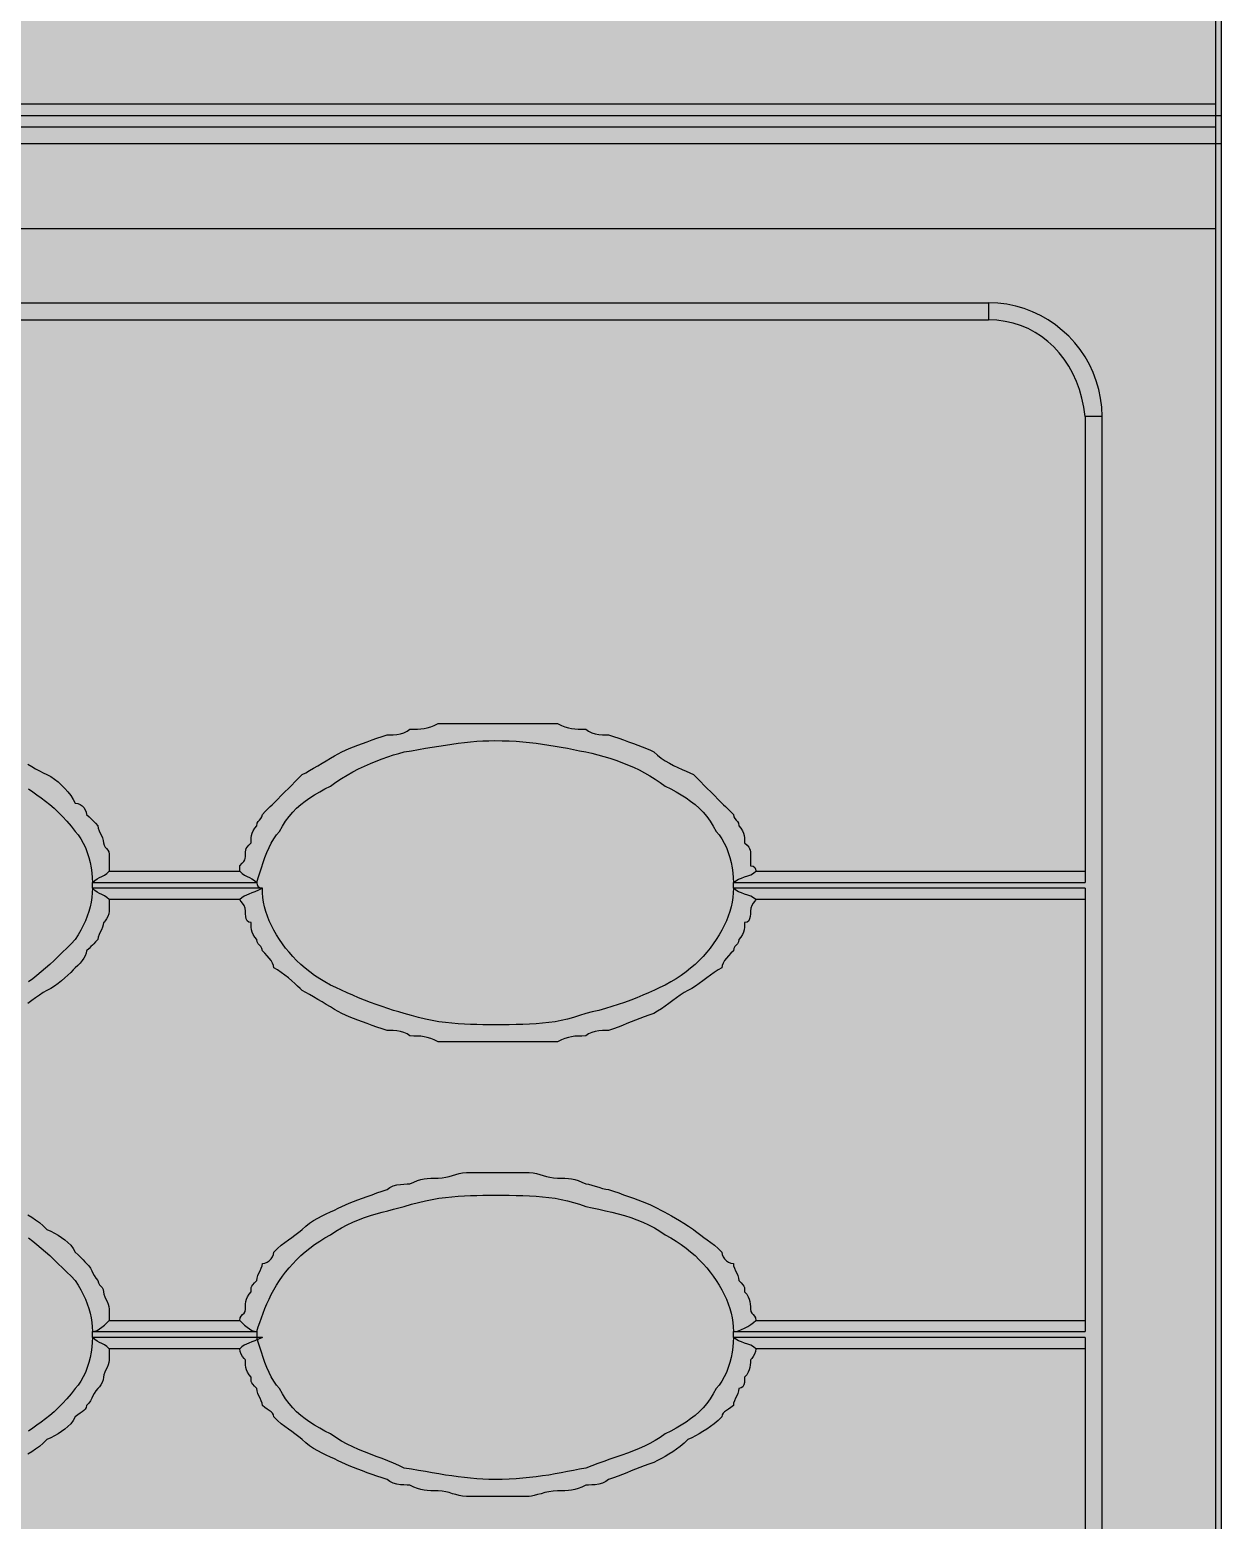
# Model space of a CAD drawing. Header units: millimetres. Extents: x 0 to 966, y -664 to 90.
# Drawn here: x 947.56 to 966, y -214.18 to -191.11 of the extents above; entities that cross this region are included whole.
import ezdxf

# ---------------------------------------------------------------- set-up
doc = ezdxf.new("R2010")
doc.units = ezdxf.units.MM
for name, color, linetype in [('HDL_BODY', 7, 'Continuous'), ('HDL_COLOUR', 7, 'Continuous'), ('HDL_DETAIL', 7, 'Continuous'), ('HDL_PRINT', 7, 'Continuous')]:
    doc.layers.add(name, color=color, linetype=linetype)

# ---------------------------------------------------------------- blocks, each defined once
blk = doc.blocks.new('M_R16.10.1_FRONT')
at = {"layer": 'HDL_BODY', "true_color": 0x202126}
blk.add_hatch(color=250, dxfattribs=at).paths.add_polyline_path([(0, 0), (216, 0), (216, 90), (0, 90)])
at = {"layer": 'HDL_BODY', "true_color": 0x2a2a30}
blk.add_hatch(color=250, dxfattribs=at).paths.add_polyline_path([(0.4, 20.52), (215.6, 20.52), (215.6, 68.31), (0.4, 68.31)])
at = {"layer": 'HDL_COLOUR', "true_color": 0x97a4b5}
for points in [[(198.765, 55.67), (198.731, 55.957), (198.631, 56.239), (198.466, 56.512), (198.239, 56.77), (197.954, 57.009), (197.615, 57.226), (197.229, 57.415), (196.803, 57.575), (196.342, 57.703), (195.856, 57.795), (195.352, 57.851), (194.84, 57.87), (194.328, 57.851), (193.824, 57.795), (193.338, 57.703), (192.877, 57.575), (192.451, 57.415), (192.065, 57.226), (191.726, 57.009), (191.441, 56.77), (191.214, 56.512), (191.049, 56.239), (190.949, 55.957), (190.915, 55.67), (190.949, 55.383), (191.049, 55.101), (191.214, 54.828), (191.441, 54.57), (191.726, 54.331), (192.065, 54.114), (192.451, 53.925), (192.877, 53.765), (193.338, 53.637), (193.824, 53.545), (194.328, 53.489), (194.84, 53.47), (195.352, 53.489), (195.856, 53.545), (196.342, 53.637), (196.803, 53.765), (197.229, 53.925), (197.615, 54.114), (197.954, 54.331), (198.239, 54.57), (198.466, 54.828), (198.631, 55.101), (198.731, 55.383)], [(208.725, 55.67), (208.691, 55.957), (208.591, 56.239), (208.426, 56.512), (208.199, 56.77), (207.914, 57.009), (207.575, 57.226), (207.189, 57.415), (206.762, 57.575), (206.302, 57.703), (205.816, 57.795), (205.312, 57.851), (204.8, 57.87), (204.288, 57.851), (203.784, 57.795), (203.298, 57.703), (202.838, 57.575), (202.411, 57.415), (202.025, 57.226), (201.686, 57.009), (201.401, 56.77), (201.174, 56.512), (201.009, 56.239), (200.909, 55.957), (200.875, 55.67), (200.909, 55.383), (201.009, 55.101), (201.174, 54.828), (201.401, 54.57), (201.686, 54.331), (202.025, 54.114), (202.411, 53.925), (202.838, 53.765), (203.298, 53.637), (203.784, 53.545), (204.288, 53.489), (204.8, 53.47), (205.312, 53.489), (205.816, 53.545), (206.302, 53.637), (206.762, 53.765), (207.189, 53.925), (207.575, 54.114), (207.914, 54.331), (208.199, 54.57), (208.426, 54.828), (208.591, 55.101), (208.691, 55.383)], [(198.765, 48.7), (198.731, 48.987), (198.631, 49.269), (198.466, 49.542), (198.239, 49.8), (197.954, 50.039), (197.615, 50.256), (197.229, 50.445), (196.803, 50.605), (196.342, 50.733), (195.856, 50.825), (195.352, 50.881), (194.84, 50.9), (194.328, 50.881), (193.824, 50.825), (193.338, 50.733), (192.877, 50.605), (192.451, 50.445), (192.065, 50.256), (191.726, 50.039), (191.441, 49.8), (191.214, 49.542), (191.049, 49.269), (190.949, 48.987), (190.915, 48.7), (190.949, 48.413), (191.049, 48.131), (191.214, 47.858), (191.441, 47.6), (191.726, 47.361), (192.065, 47.144), (192.451, 46.955), (192.877, 46.795), (193.338, 46.667), (193.824, 46.575), (194.328, 46.519), (194.84, 46.5), (195.352, 46.519), (195.856, 46.575), (196.342, 46.667), (196.803, 46.795), (197.229, 46.955), (197.615, 47.144), (197.954, 47.361), (198.239, 47.6), (198.466, 47.858), (198.631, 48.131), (198.731, 48.413)], [(208.725, 48.7), (208.691, 48.987), (208.591, 49.269), (208.426, 49.542), (208.199, 49.8), (207.914, 50.039), (207.575, 50.256), (207.189, 50.445), (206.762, 50.605), (206.302, 50.733), (205.816, 50.825), (205.312, 50.881), (204.8, 50.9), (204.288, 50.881), (203.784, 50.825), (203.298, 50.733), (202.838, 50.605), (202.411, 50.445), (202.025, 50.256), (201.686, 50.039), (201.401, 49.8), (201.174, 49.542), (201.009, 49.269), (200.909, 48.987), (200.875, 48.7), (200.909, 48.413), (201.009, 48.131), (201.174, 47.858), (201.401, 47.6), (201.686, 47.361), (202.025, 47.144), (202.411, 46.955), (202.838, 46.795), (203.298, 46.667), (203.784, 46.575), (204.288, 46.519), (204.8, 46.5), (205.312, 46.519), (205.816, 46.575), (206.302, 46.667), (206.762, 46.795), (207.189, 46.955), (207.575, 47.144), (207.914, 47.361), (208.199, 47.6), (208.426, 47.858), (208.591, 48.131), (208.691, 48.413)]]:
    blk.add_hatch(color=253, dxfattribs=at).paths.add_polyline_path(points)
at = {"layer": 'HDL_PRINT', "true_color": 0xdee1e9}
for points in [[(199.843, 61.144), (199.781, 61.141), (199.715, 61.133), (199.645, 61.121), (199.573, 61.107), (199.5, 61.092), (199.427, 61.078), (199.357, 61.066), (199.291, 61.058), (199.229, 61.055), (199.291, 61.055), (199.347, 61.055), (199.399, 61.055), (199.449, 61.055), (199.498, 61.055), (199.55, 61.055), (199.606, 61.055), (199.668, 61.055), (199.817, 61.049), (199.963, 61.032), (200.106, 61.003), (200.245, 60.964), (200.381, 60.915), (200.511, 60.856), (200.636, 60.788), (200.756, 60.711), (200.87, 60.626), (200.977, 60.533), (201.078, 60.432), (201.171, 60.325), (201.256, 60.211), (201.333, 60.091), (201.401, 59.965), (201.46, 59.834), (201.509, 59.699), (201.548, 59.559), (201.577, 59.416), (201.594, 59.269), (201.6, 59.119), (201.594, 58.97), (201.577, 58.823), (201.548, 58.68), (201.509, 58.541), (201.46, 58.405), (201.401, 58.274), (201.333, 58.149), (201.256, 58.029), (201.171, 57.915), (201.078, 57.807), (200.977, 57.707), (200.87, 57.613), (200.756, 57.528), (200.636, 57.451), (200.511, 57.383), (200.381, 57.324), (200.245, 57.274), (200.106, 57.235), (199.963, 57.207), (199.817, 57.189), (199.668, 57.183), (199.537, 57.188), (199.408, 57.202), (199.281, 57.226), (199.157, 57.258), (199.037, 57.298), (198.919, 57.346), (198.806, 57.402), (198.696, 57.466), (198.591, 57.536), (198.492, 57.612), (198.397, 57.695), (198.308, 57.783), (198.224, 57.877), (198.148, 57.976), (198.077, 58.08), (198.014, 58.188), (197.959, 58.3), (197.911, 58.416), (197.957, 58.28), (198.011, 58.15), (198.073, 58.026), (198.143, 57.909), (198.22, 57.798), (198.304, 57.693), (198.395, 57.596), (198.491, 57.505), (198.594, 57.421), (198.701, 57.345), (198.813, 57.276), (198.93, 57.215), (199.051, 57.161), (199.176, 57.115), (199.304, 57.077), (199.435, 57.047), (199.569, 57.026), (199.705, 57.013), (199.843, 57.008), (199.997, 57.014), (200.149, 57.03), (200.298, 57.056), (200.443, 57.092), (200.584, 57.137), (200.721, 57.192), (200.853, 57.255), (200.98, 57.327), (201.101, 57.408), (201.216, 57.496), (201.324, 57.591), (201.425, 57.693), (201.519, 57.803), (201.605, 57.918), (201.682, 58.04), (201.75, 58.167), (201.809, 58.3), (201.859, 58.438), (201.898, 58.581), (201.926, 58.728), (201.944, 58.879), (201.95, 59.033), (201.944, 59.188), (201.926, 59.34), (201.898, 59.489), (201.859, 59.635), (201.809, 59.776), (201.75, 59.913), (201.682, 60.046), (201.605, 60.173), (201.519, 60.294), (201.425, 60.409), (201.324, 60.517), (201.216, 60.619), (201.101, 60.713), (200.98, 60.798), (200.853, 60.876), (200.721, 60.944), (200.584, 61.004), (200.443, 61.053), (200.298, 61.092), (200.149, 61.121), (199.997, 61.138), (199.843, 61.144)], [(199.843, 54.104), (199.781, 54.104), (199.715, 54.103), (199.645, 54.101), (199.573, 54.097), (199.5, 54.09), (199.427, 54.079), (199.357, 54.064), (199.291, 54.044), (199.229, 54.018), (199.291, 54.047), (199.347, 54.068), (199.399, 54.083), (199.449, 54.094), (199.498, 54.1), (199.55, 54.103), (199.606, 54.104), (199.668, 54.104), (199.817, 54.098), (199.963, 54.081), (200.106, 54.053), (200.245, 54.013), (200.381, 53.964), (200.511, 53.905), (200.636, 53.837), (200.756, 53.76), (200.87, 53.675), (200.977, 53.582), (201.078, 53.482), (201.171, 53.374), (201.256, 53.26), (201.333, 53.14), (201.401, 53.014), (201.46, 52.884), (201.509, 52.748), (201.548, 52.608), (201.577, 52.465), (201.594, 52.318), (201.6, 52.168), (201.594, 52.019), (201.577, 51.873), (201.548, 51.729), (201.509, 51.59), (201.46, 51.455), (201.401, 51.324), (201.333, 51.199), (201.256, 51.079), (201.171, 50.965), (201.078, 50.858), (200.977, 50.757), (200.87, 50.664), (200.756, 50.579), (200.636, 50.502), (200.511, 50.434), (200.381, 50.375), (200.245, 50.326), (200.106, 50.287), (199.963, 50.259), (199.817, 50.241), (199.668, 50.235), (199.537, 50.24), (199.408, 50.252), (199.281, 50.271), (199.157, 50.299), (199.037, 50.333), (198.919, 50.375), (198.806, 50.425), (198.696, 50.48), (198.591, 50.543), (198.492, 50.612), (198.397, 50.688), (198.308, 50.769), (198.224, 50.857), (198.148, 50.951), (198.077, 51.05), (198.014, 51.154), (197.959, 51.264), (197.911, 51.379), (197.957, 51.255), (198.011, 51.135), (198.073, 51.018), (198.143, 50.906), (198.22, 50.798), (198.304, 50.695), (198.395, 50.597), (198.491, 50.504), (198.594, 50.418), (198.701, 50.339), (198.813, 50.265), (198.93, 50.2), (199.051, 50.141), (199.176, 50.091), (199.304, 50.049), (199.435, 50.015), (199.569, 49.991), (199.705, 49.976), (199.843, 49.971), (199.997, 49.977), (200.149, 49.995), (200.298, 50.023), (200.443, 50.062), (200.584, 50.112), (200.721, 50.171), (200.853, 50.24), (200.98, 50.317), (201.101, 50.403), (201.216, 50.497), (201.324, 50.598), (201.425, 50.707), (201.519, 50.822), (201.605, 50.943), (201.682, 51.07), (201.75, 51.202), (201.809, 51.339), (201.859, 51.481), (201.898, 51.626), (201.926, 51.775), (201.944, 51.928), (201.95, 52.082), (201.944, 52.236), (201.926, 52.387), (201.898, 52.534), (201.859, 52.676), (201.809, 52.814), (201.75, 52.946), (201.682, 53.073), (201.605, 53.195), (201.519, 53.31), (201.425, 53.42), (201.324, 53.522), (201.216, 53.617), (201.101, 53.705), (200.98, 53.785), (200.853, 53.857), (200.721, 53.921), (200.584, 53.975), (200.443, 54.021), (200.298, 54.057), (200.149, 54.083), (199.997, 54.099), (199.843, 54.104)], [(198.966, 50.939), (198.966, 53.315), (199.229, 53.315), (199.229, 52.347), (200.456, 52.347), (200.456, 53.315), (200.809, 53.315), (200.809, 50.939), (200.456, 50.939), (200.456, 52.082), (199.229, 52.082), (199.229, 50.939), (198.966, 50.939)], [(199.843, 47.156), (199.781, 47.153), (199.715, 47.145), (199.645, 47.133), (199.573, 47.119), (199.5, 47.104), (199.427, 47.09), (199.357, 47.079), (199.291, 47.07), (199.229, 47.067), (199.291, 47.067), (199.347, 47.067), (199.399, 47.067), (199.449, 47.067), (199.498, 47.067), (199.55, 47.067), (199.606, 47.067), (199.668, 47.067), (199.817, 47.062), (199.963, 47.046), (200.106, 47.02), (200.245, 46.984), (200.381, 46.938), (200.511, 46.883), (200.636, 46.819), (200.756, 46.747), (200.87, 46.665), (200.977, 46.576), (201.078, 46.478), (201.171, 46.373), (201.256, 46.261), (201.333, 46.141), (201.401, 46.015), (201.46, 45.882), (201.509, 45.743), (201.548, 45.599), (201.577, 45.448), (201.594, 45.292), (201.6, 45.131), (201.594, 44.982), (201.577, 44.835), (201.548, 44.691), (201.509, 44.552), (201.46, 44.416), (201.401, 44.285), (201.333, 44.16), (201.256, 44.04), (201.171, 43.926), (201.078, 43.818), (200.977, 43.718), (200.87, 43.625), (200.756, 43.539), (200.636, 43.463), (200.511, 43.394), (200.381, 43.336), (200.245, 43.286), (200.106, 43.247), (199.963, 43.219), (199.817, 43.201), (199.668, 43.195), (199.537, 43.2), (199.408, 43.215), (199.281, 43.238), (199.157, 43.27), (199.037, 43.31), (198.919, 43.359), (198.806, 43.415), (198.696, 43.478), (198.591, 43.548), (198.492, 43.624), (198.397, 43.707), (198.308, 43.795), (198.224, 43.889), (198.148, 43.988), (198.077, 44.092), (198.014, 44.2), (197.959, 44.312), (197.911, 44.428), (197.957, 44.292), (198.011, 44.162), (198.073, 44.038), (198.143, 43.921), (198.22, 43.81), (198.304, 43.706), (198.395, 43.608), (198.491, 43.517), (198.594, 43.434), (198.701, 43.357), (198.813, 43.288), (198.93, 43.227), (199.051, 43.173), (199.176, 43.127), (199.304, 43.089), (199.435, 43.059), (199.569, 43.038), (199.705, 43.025), (199.843, 43.02), (199.997, 43.026), (200.149, 43.042), (200.298, 43.068), (200.443, 43.104), (200.584, 43.149), (200.721, 43.204), (200.853, 43.267), (200.98, 43.339), (201.101, 43.419), (201.216, 43.507), (201.324, 43.603), (201.425, 43.705), (201.519, 43.814), (201.605, 43.93), (201.682, 44.051), (201.75, 44.178), (201.809, 44.311), (201.859, 44.449), (201.898, 44.591), (201.926, 44.738), (201.944, 44.888), (201.95, 45.042), (201.944, 45.197), (201.926, 45.35), (201.898, 45.499), (201.859, 45.645), (201.809, 45.787), (201.75, 45.924), (201.682, 46.057), (201.605, 46.184), (201.519, 46.305), (201.425, 46.421), (201.324, 46.529), (201.216, 46.631), (201.101, 46.724), (200.98, 46.81), (200.853, 46.888), (200.721, 46.956), (200.584, 47.016), (200.443, 47.065), (200.298, 47.104), (200.149, 47.133), (199.997, 47.15), (199.843, 47.156)], [(199.404, 43.988), (199.404, 46.364), (199.668, 46.364), (199.668, 44.253), (200.898, 44.253), (200.898, 43.988), (199.404, 43.988)]]:
    blk.add_hatch(color=254, dxfattribs=at).paths.add_polyline_path(points)
h = blk.add_hatch(color=254, dxfattribs=at)
h.paths.add_polyline_path([(199.052, 57.976), (199.052, 60.352), (199.843, 60.352), (199.913, 60.347), (199.974, 60.334), (200.027, 60.316), (200.074, 60.297), (200.117, 60.28), (200.157, 60.267), (200.195, 60.262), (200.257, 60.259), (200.311, 60.248), (200.359, 60.23), (200.403, 60.208), (200.442, 60.182), (200.478, 60.152), (200.512, 60.12), (200.545, 60.087), (200.6, 60.058), (200.65, 60.027), (200.694, 59.996), (200.735, 59.962), (200.772, 59.926), (200.806, 59.886), (200.838, 59.841), (200.868, 59.792), (200.898, 59.737), (200.901, 59.677), (200.909, 59.618), (200.92, 59.556), (200.934, 59.493), (200.948, 59.427), (200.961, 59.357), (200.973, 59.283), (200.981, 59.204), (200.984, 59.119), (200.98, 59.057), (200.97, 59.001), (200.957, 58.949), (200.941, 58.9), (200.925, 58.85), (200.911, 58.798), (200.901, 58.742), (200.898, 58.68), (200.868, 58.618), (200.845, 58.563), (200.826, 58.515), (200.809, 58.471), (200.792, 58.431), (200.773, 58.395), (200.749, 58.36), (200.72, 58.327), (200.688, 58.29), (200.663, 58.254), (200.643, 58.221), (200.624, 58.193), (200.604, 58.171), (200.578, 58.156), (200.545, 58.151), (200.512, 58.123), (200.478, 58.1), (200.442, 58.081), (200.403, 58.065), (200.359, 58.048), (200.311, 58.029), (200.257, 58.006), (200.195, 57.976), (200.157, 57.976), (200.117, 57.976), (200.074, 57.976), (200.027, 57.976), (199.974, 57.976), (199.913, 57.976), (199.843, 57.976), (199.052, 57.976)])
h.paths.add_polyline_path([(199.315, 58.24), (199.843, 58.24), (199.913, 58.241), (199.974, 58.242), (200.027, 58.247), (200.074, 58.256), (200.117, 58.272), (200.157, 58.295), (200.195, 58.327), (200.238, 58.327), (200.279, 58.33), (200.315, 58.338), (200.344, 58.353), (200.363, 58.378), (200.37, 58.416), (200.407, 58.454), (200.443, 58.491), (200.475, 58.529), (200.503, 58.566), (200.525, 58.604), (200.54, 58.642), (200.545, 58.68), (200.574, 58.742), (200.597, 58.798), (200.612, 58.85), (200.623, 58.9), (200.629, 58.949), (200.633, 59.001), (200.634, 59.057), (200.634, 59.119), (200.631, 59.204), (200.623, 59.283), (200.611, 59.357), (200.597, 59.427), (200.582, 59.493), (200.568, 59.556), (200.556, 59.618), (200.548, 59.677), (200.545, 59.737), (200.512, 59.769), (200.478, 59.802), (200.442, 59.835), (200.403, 59.867), (200.359, 59.9), (200.311, 59.933), (200.257, 59.966), (200.195, 59.998), (200.157, 59.998), (200.117, 59.998), (200.074, 59.998), (200.027, 59.998), (199.974, 59.998), (199.913, 59.998), (199.843, 59.998), (199.315, 59.998), (199.315, 58.24)])
at = {"layer": 'HDL_DETAIL', "color": 251, "true_color": 0x52555c}
for points in [[(0.263, 90), (215.91, 90), (215.91, 0.176), (0.263, 0.176), (0.263, 90)], [(0, 89.824), (215.999, 89.824), (215.999, 0), (0, 0), (0, 89.824)], [(0.263, 67.741), (215.91, 67.741), (215.91, 22.434), (0.263, 22.434), (0.263, 67.741)], [(0, 67.565), (215.999, 67.565), (215.999, 22.258), (0, 22.258), (0, 67.565)], [(213.892, 62.902), (213.892, 62.902)], [(198.527, 55.601), (198.527, 55.601)], [(201.073, 55.69), (201.073, 55.69)], [(208.449, 55.601), (208.449, 55.601)], [(198.527, 48.65), (198.527, 48.65)], [(198.527, 48.65), (198.527, 48.65)], [(208.449, 48.65), (208.449, 48.65)], [(208.449, 48.65), (208.449, 48.65)]]:
    blk.add_lwpolyline(points, close=True, dxfattribs=at)
for points in [[(0.351, 67.388), (214.858, 67.388)], [(0.351, 67.388), (214.858, 67.388)], [(0.351, 67.388), (214.858, 67.388)], [(0.351, 67.388), (214.858, 67.388)], [(0.351, 67.388), (214.858, 67.388)], [(0.351, 67.388), (214.858, 67.388)], [(0.351, 67.388), (214.858, 67.388)], [(0.351, 67.388), (214.858, 67.388)], [(0.351, 67.388), (214.858, 67.388)], [(0.351, 67.388), (214.858, 67.388)], [(0.351, 67.388), (214.858, 67.388)], [(0.351, 67.388), (214.858, 67.388)], [(0.351, 67.388), (214.858, 67.388)], [(0.351, 67.388), (214.858, 67.388)], [(0.351, 67.388), (214.858, 67.388)], [(0.351, 67.388), (214.858, 67.388)], [(0.351, 67.388), (214.858, 67.388)], [(0.351, 67.388), (214.858, 67.388)], [(0.351, 67.388), (214.858, 67.388)], [(0.351, 67.388), (214.858, 67.388)], [(0.351, 67.388), (215.91, 67.388)], [(214.506, 67.124), (0.702, 67.124)], [(214.506, 67.124), (0.702, 67.124)], [(214.506, 67.124), (0.702, 67.124)], [(214.506, 67.124), (0.702, 67.124)], [(214.506, 67.124), (0.702, 67.124)], [(214.506, 67.124), (0.702, 67.124)], [(214.506, 67.124), (0.702, 67.124)], [(214.506, 67.124), (0.702, 67.124)], [(214.506, 67.124), (0.702, 67.124)], [(214.506, 67.124), (0.702, 67.124)], [(214.506, 67.124), (0.702, 67.124)], [(214.506, 67.124), (0.702, 67.124)], [(214.506, 67.124), (0.702, 67.124)], [(214.506, 67.124), (0.702, 67.124)], [(214.506, 67.124), (0.702, 67.124)], [(214.506, 67.124), (0.702, 67.124)], [(214.506, 67.124), (0.702, 67.124)], [(214.506, 67.124), (0.702, 67.124)], [(214.506, 67.124), (0.702, 67.124)], [(214.506, 67.124), (0.702, 67.124)], [(215.999, 67.124), (0.702, 67.124)], [(214.506, 65.806), (0.702, 65.806)], [(214.506, 65.806), (0.702, 65.806)], [(214.506, 65.806), (0.702, 65.806)], [(214.506, 65.806), (0.702, 65.806)], [(214.506, 65.806), (0.702, 65.806)], [(214.506, 65.806), (0.702, 65.806)], [(214.506, 65.806), (0.702, 65.806)], [(214.506, 65.806), (0.702, 65.806)], [(214.506, 65.806), (0.702, 65.806)], [(214.506, 65.806), (0.702, 65.806)], [(214.506, 65.806), (0.702, 65.806)], [(214.506, 65.806), (0.702, 65.806)], [(214.506, 65.806), (0.702, 65.806)], [(214.506, 65.806), (0.702, 65.806)], [(214.506, 65.806), (0.702, 65.806)], [(214.506, 65.806), (0.702, 65.806)], [(214.506, 65.806), (0.702, 65.806)], [(214.506, 65.806), (0.702, 65.806)], [(214.506, 65.806), (0.702, 65.806)], [(214.506, 65.806), (0.702, 65.806)], [(215.91, 65.806), (0.702, 65.806)], [(167.355, 64.663), (212.399, 64.663)], [(214.156, 62.902), (214.15, 63.046), (214.133, 63.187), (214.105, 63.324), (214.066, 63.457), (214.017, 63.585), (213.959, 63.709), (213.892, 63.828), (213.816, 63.94), (213.732, 64.046), (213.64, 64.145), (213.541, 64.237), (213.435, 64.322), (213.322, 64.398), (213.204, 64.465), (213.081, 64.524), (212.952, 64.573), (212.82, 64.611), (212.683, 64.64), (212.542, 64.657), (212.399, 64.663)], [(212.399, 64.663), (212.399, 64.398)], [(167.355, 64.398), (212.399, 64.398)], [(213.892, 62.902), (213.873, 63.046), (213.844, 63.186), (213.806, 63.319), (213.759, 63.447), (213.704, 63.568), (213.641, 63.682), (213.571, 63.789), (213.493, 63.889), (213.409, 63.981), (213.318, 64.065), (213.221, 64.14), (213.118, 64.206), (213.01, 64.264), (212.896, 64.311), (212.778, 64.349), (212.655, 64.376), (212.529, 64.393), (212.399, 64.398)], [(214.156, 62.902), (213.892, 62.902)], [(213.892, 62.902), (213.892, 55.69)], [(214.156, 27.448), (214.156, 62.902)], [(197.531, 57.522), (197.589, 57.485), (197.648, 57.452), (197.707, 57.42), (197.766, 57.39), (197.825, 57.361), (197.883, 57.329), (197.94, 57.29), (197.996, 57.247), (198.05, 57.199), (198.101, 57.148), (198.149, 57.093), (198.192, 57.036), (198.231, 56.978), (198.263, 56.919), (198.3, 56.914), (198.336, 56.9), (198.368, 56.878), (198.396, 56.85), (198.418, 56.818), (198.433, 56.782), (198.438, 56.744), (198.476, 56.707), (198.504, 56.68), (198.527, 56.657), (198.549, 56.635), (198.576, 56.607), (198.613, 56.569), (198.618, 56.531), (198.631, 56.493), (198.648, 56.455), (198.667, 56.418), (198.684, 56.38), (198.697, 56.342), (198.702, 56.304), (198.708, 56.267), (198.724, 56.239), (198.745, 56.216), (198.766, 56.193), (198.781, 56.166), (198.788, 56.129), (198.788, 56.085), (198.788, 56.054), (198.788, 56.027), (198.788, 55.995), (198.788, 55.951), (198.788, 55.865)], [(200.809, 55.865), (200.809, 55.951), (200.846, 55.989), (200.871, 56.017), (200.887, 56.04), (200.894, 56.063), (200.897, 56.091), (200.898, 56.129), (200.898, 56.166), (200.901, 56.193), (200.908, 56.216), (200.923, 56.239), (200.947, 56.267), (200.984, 56.304), (200.984, 56.342), (200.986, 56.38), (200.991, 56.418), (201, 56.455), (201.016, 56.493), (201.04, 56.531), (201.073, 56.569), (201.079, 56.607), (201.095, 56.635), (201.116, 56.657), (201.136, 56.68), (201.152, 56.707), (201.159, 56.744), (201.203, 56.788), (201.244, 56.829), (201.281, 56.865), (201.31, 56.893), (201.329, 56.912), (201.336, 56.919), (201.395, 56.978), (201.452, 57.036), (201.508, 57.093), (201.562, 57.148), (201.613, 57.199), (201.661, 57.247), (201.704, 57.29), (201.742, 57.329), (201.775, 57.361), (201.83, 57.39), (201.889, 57.422), (201.951, 57.458), (202.016, 57.496), (202.082, 57.536), (202.147, 57.575), (202.212, 57.613), (202.274, 57.649), (202.333, 57.683), (202.388, 57.712), (202.444, 57.739), (202.504, 57.765), (202.569, 57.791), (202.636, 57.818), (202.707, 57.844), (202.781, 57.87), (202.856, 57.897), (202.933, 57.923), (203.012, 57.949), (203.091, 57.976), (203.134, 57.976), (203.184, 57.978), (203.239, 57.983), (203.295, 57.993), (203.35, 58.009), (203.4, 58.032), (203.443, 58.065), (203.505, 58.065), (203.561, 58.066), (203.613, 58.07), (203.663, 58.076), (203.712, 58.086), (203.764, 58.101), (203.82, 58.123), (203.882, 58.151), (203.944, 58.151), (204, 58.151), (204.051, 58.151), (204.101, 58.151), (204.151, 58.151), (204.203, 58.151), (204.259, 58.151), (204.32, 58.151), (204.386, 58.151), (204.451, 58.151), (204.513, 58.151), (204.573, 58.151), (204.629, 58.151), (204.679, 58.151), (204.723, 58.151), (204.759, 58.151), (204.818, 58.151), (204.877, 58.151), (204.936, 58.151), (204.995, 58.151), (205.053, 58.151), (205.112, 58.151), (205.17, 58.151), (205.228, 58.151), (205.287, 58.151), (205.348, 58.151), (205.404, 58.151), (205.456, 58.151), (205.506, 58.151), (205.556, 58.151), (205.607, 58.151), (205.663, 58.151), (205.725, 58.151), (205.787, 58.123), (205.843, 58.101), (205.895, 58.086), (205.944, 58.076), (205.994, 58.07), (206.046, 58.066), (206.102, 58.065), (206.164, 58.065), (206.207, 58.032), (206.257, 58.009), (206.312, 57.993), (206.368, 57.983), (206.423, 57.978), (206.474, 57.976), (206.516, 57.976), (206.595, 57.949), (206.674, 57.923), (206.751, 57.897), (206.827, 57.87), (206.901, 57.844), (206.972, 57.818), (207.04, 57.791), (207.104, 57.765), (207.164, 57.739), (207.219, 57.712), (207.274, 57.662), (207.333, 57.616), (207.395, 57.575), (207.46, 57.538), (207.525, 57.503), (207.591, 57.472), (207.656, 57.442), (207.718, 57.414), (207.777, 57.387), (207.832, 57.361), (207.865, 57.329), (207.903, 57.29), (207.946, 57.247), (207.994, 57.199), (208.045, 57.148), (208.099, 57.093), (208.155, 57.036), (208.213, 56.978), (208.271, 56.919), (208.278, 56.912), (208.297, 56.893), (208.326, 56.865), (208.363, 56.829), (208.404, 56.788), (208.449, 56.744), (208.455, 56.707), (208.471, 56.68), (208.491, 56.657), (208.512, 56.635), (208.528, 56.607), (208.534, 56.569), (208.567, 56.531), (208.591, 56.493), (208.607, 56.455), (208.616, 56.418), (208.621, 56.38), (208.623, 56.342), (208.623, 56.304), (208.661, 56.267), (208.686, 56.239), (208.701, 56.216), (208.709, 56.193), (208.712, 56.166), (208.712, 56.129), (208.712, 56.085), (208.712, 56.054), (208.712, 56.027), (208.712, 55.995), (208.712, 55.951), (208.754, 55.942), (208.78, 55.921), (208.793, 55.895), (208.797, 55.874), (208.798, 55.865)], [(197.538, 57.139), (197.604, 57.095), (197.67, 57.049), (197.736, 57.002), (197.802, 56.951), (197.868, 56.898), (197.934, 56.841), (198, 56.78), (198.065, 56.714), (198.131, 56.642), (198.197, 56.564), (198.263, 56.48), (198.309, 56.428), (198.35, 56.368), (198.387, 56.302), (198.42, 56.231), (198.448, 56.156), (198.472, 56.078), (198.492, 55.998), (198.507, 55.919), (198.518, 55.84), (198.525, 55.763), (198.527, 55.69)], [(201.073, 55.69), (201.096, 55.763), (201.12, 55.84), (201.145, 55.919), (201.172, 55.998), (201.199, 56.078), (201.229, 56.156), (201.262, 56.231), (201.297, 56.302), (201.335, 56.368), (201.377, 56.428), (201.422, 56.48), (201.469, 56.564), (201.518, 56.642), (201.572, 56.714), (201.629, 56.78), (201.689, 56.841), (201.753, 56.898), (201.821, 56.951), (201.892, 57.002), (201.967, 57.049), (202.046, 57.095), (202.128, 57.139), (202.214, 57.183), (202.296, 57.243), (202.382, 57.299), (202.469, 57.352), (202.558, 57.402), (202.649, 57.449), (202.74, 57.493), (202.831, 57.533), (202.921, 57.571), (203.011, 57.605), (203.1, 57.636), (203.187, 57.665), (203.272, 57.69), (203.354, 57.712), (203.466, 57.731), (203.575, 57.75), (203.682, 57.768), (203.787, 57.786), (203.89, 57.802), (203.991, 57.818), (204.09, 57.833), (204.188, 57.846), (204.285, 57.858), (204.381, 57.868), (204.476, 57.876), (204.571, 57.882), (204.665, 57.886), (204.759, 57.887), (204.871, 57.886), (204.98, 57.882), (205.087, 57.876), (205.192, 57.868), (205.294, 57.858), (205.395, 57.846), (205.495, 57.833), (205.593, 57.818), (205.69, 57.802), (205.786, 57.786), (205.881, 57.768), (205.975, 57.75), (206.07, 57.731), (206.164, 57.712), (206.258, 57.691), (206.353, 57.668), (206.446, 57.643), (206.539, 57.614), (206.632, 57.583), (206.723, 57.55), (206.813, 57.513), (206.902, 57.474), (206.989, 57.433), (207.074, 57.388), (207.157, 57.341), (207.238, 57.291), (207.317, 57.239), (207.394, 57.183), (207.48, 57.139), (207.562, 57.095), (207.641, 57.049), (207.717, 57.002), (207.788, 56.951), (207.856, 56.898), (207.92, 56.841), (207.98, 56.78), (208.037, 56.714), (208.09, 56.642), (208.139, 56.564), (208.185, 56.48), (208.23, 56.428), (208.272, 56.368), (208.309, 56.302), (208.341, 56.231), (208.37, 56.156), (208.394, 56.078), (208.413, 55.998), (208.429, 55.919), (208.44, 55.84), (208.446, 55.763), (208.449, 55.69)], [(198.527, 55.69), (198.564, 55.722), (198.601, 55.747), (198.639, 55.767), (198.676, 55.786), (198.714, 55.806), (198.751, 55.832), (198.788, 55.865)], [(198.788, 55.865), (200.809, 55.865)], [(200.809, 55.865), (200.847, 55.832), (200.884, 55.806), (200.922, 55.786), (200.959, 55.767), (200.997, 55.747), (201.035, 55.722), (201.073, 55.69)], [(208.449, 55.69), (208.485, 55.718), (208.527, 55.741), (208.574, 55.76), (208.623, 55.776), (208.672, 55.793), (208.719, 55.812), (208.762, 55.835), (208.798, 55.865)], [(208.798, 55.865), (213.892, 55.865)], [(198.527, 55.601), (198.525, 55.529), (198.518, 55.457), (198.507, 55.385), (198.492, 55.312), (198.472, 55.24), (198.448, 55.168), (198.42, 55.096), (198.387, 55.024), (198.35, 54.952), (198.309, 54.88), (198.263, 54.808), (198.197, 54.742), (198.131, 54.676), (198.065, 54.612), (198, 54.548), (197.934, 54.485), (197.868, 54.424), (197.802, 54.364), (197.736, 54.307), (197.67, 54.252), (197.604, 54.2), (197.538, 54.151)], [(198.527, 55.601), (198.527, 55.69)], [(198.527, 55.69), (201.073, 55.69)], [(198.788, 55.426), (198.751, 55.458), (198.714, 55.482), (198.676, 55.503), (198.639, 55.522), (198.601, 55.542), (198.564, 55.568), (198.527, 55.601)], [(201.159, 55.601), (198.527, 55.601)], [(201.159, 55.601), (201.097, 55.571), (201.043, 55.548), (200.995, 55.529), (200.951, 55.512), (200.912, 55.495), (200.876, 55.477), (200.842, 55.454), (200.809, 55.426)], [(201.073, 55.69), (201.073, 55.681), (201.078, 55.659), (201.091, 55.632), (201.117, 55.61), (201.159, 55.601)], [(208.449, 55.601), (208.446, 55.529), (208.44, 55.457), (208.429, 55.385), (208.413, 55.312), (208.394, 55.24), (208.37, 55.168), (208.341, 55.096), (208.309, 55.024), (208.272, 54.952), (208.23, 54.88), (208.185, 54.808), (208.139, 54.742), (208.09, 54.676), (208.037, 54.612), (207.98, 54.548), (207.92, 54.485), (207.856, 54.424), (207.788, 54.364), (207.717, 54.307), (207.641, 54.252), (207.562, 54.2), (207.48, 54.151), (207.394, 54.104), (207.311, 54.064), (207.226, 54.024), (207.138, 53.984), (207.048, 53.945), (206.956, 53.907), (206.861, 53.87), (206.765, 53.835), (206.667, 53.801), (206.568, 53.769), (206.468, 53.739), (206.367, 53.712), (206.266, 53.687), (206.164, 53.665), (206.07, 53.63), (205.975, 53.6), (205.881, 53.575), (205.786, 53.553), (205.69, 53.536), (205.593, 53.522), (205.495, 53.512), (205.395, 53.503), (205.294, 53.498), (205.192, 53.494), (205.087, 53.491), (204.98, 53.49), (204.871, 53.49), (204.759, 53.49), (204.665, 53.49), (204.571, 53.49), (204.476, 53.491), (204.381, 53.494), (204.285, 53.498), (204.188, 53.503), (204.09, 53.512), (203.991, 53.522), (203.89, 53.536), (203.787, 53.553), (203.682, 53.575), (203.575, 53.6), (203.466, 53.63), (203.354, 53.665), (203.272, 53.687), (203.187, 53.712), (203.1, 53.739), (203.011, 53.769), (202.921, 53.801), (202.831, 53.835), (202.74, 53.87), (202.649, 53.907), (202.558, 53.945), (202.469, 53.984), (202.382, 54.024), (202.296, 54.064), (202.214, 54.104), (202.128, 54.151), (202.046, 54.2), (201.967, 54.252), (201.892, 54.307), (201.821, 54.364), (201.753, 54.424), (201.689, 54.485), (201.629, 54.548), (201.572, 54.612), (201.518, 54.676), (201.469, 54.742), (201.422, 54.808), (201.377, 54.88), (201.335, 54.952), (201.298, 55.024), (201.266, 55.096), (201.237, 55.168), (201.213, 55.24), (201.194, 55.312), (201.178, 55.385), (201.167, 55.457), (201.161, 55.529), (201.159, 55.601)], [(208.449, 55.601), (208.449, 55.69)], [(208.449, 55.69), (213.892, 55.69)], [(208.798, 55.426), (208.762, 55.454), (208.719, 55.477), (208.672, 55.495), (208.623, 55.512), (208.574, 55.529), (208.527, 55.548), (208.485, 55.571), (208.449, 55.601)], [(213.892, 55.601), (208.449, 55.601)], [(213.892, 55.601), (213.892, 48.739)], [(198.788, 55.426), (198.788, 55.416), (198.788, 55.389), (198.788, 55.349), (198.788, 55.3), (198.788, 55.247), (198.781, 55.205), (198.766, 55.164), (198.745, 55.128), (198.724, 55.099), (198.708, 55.079), (198.702, 55.072), (198.697, 55.035), (198.684, 54.998), (198.667, 54.96), (198.648, 54.922), (198.631, 54.884), (198.618, 54.846), (198.613, 54.808), (198.576, 54.771), (198.549, 54.744), (198.527, 54.721), (198.504, 54.699), (198.476, 54.671), (198.438, 54.633), (198.433, 54.595), (198.418, 54.557), (198.396, 54.519), (198.368, 54.482), (198.336, 54.444), (198.3, 54.407), (198.263, 54.369), (198.231, 54.337), (198.192, 54.3), (198.149, 54.259), (198.101, 54.215), (198.05, 54.171), (197.996, 54.128), (197.94, 54.087), (197.883, 54.05), (197.825, 54.018), (197.766, 53.986), (197.707, 53.948), (197.648, 53.907), (197.589, 53.864), (197.531, 53.82)], [(200.809, 55.426), (198.788, 55.426)], [(208.798, 55.426), (208.792, 55.419), (208.776, 55.399), (208.755, 55.37), (208.735, 55.333), (208.719, 55.292), (208.712, 55.247), (208.712, 55.205), (208.709, 55.164), (208.701, 55.128), (208.686, 55.099), (208.661, 55.079), (208.623, 55.072), (208.623, 55.035), (208.621, 54.998), (208.616, 54.96), (208.607, 54.922), (208.591, 54.884), (208.567, 54.846), (208.534, 54.808), (208.528, 54.771), (208.512, 54.744), (208.491, 54.721), (208.471, 54.699), (208.455, 54.671), (208.449, 54.633), (208.411, 54.595), (208.374, 54.557), (208.341, 54.519), (208.313, 54.482), (208.29, 54.444), (208.276, 54.407), (208.271, 54.369), (208.212, 54.337), (208.154, 54.3), (208.096, 54.259), (208.038, 54.215), (207.979, 54.171), (207.921, 54.128), (207.863, 54.087), (207.804, 54.05), (207.746, 54.018), (207.687, 53.986), (207.628, 53.948), (207.569, 53.907), (207.511, 53.864), (207.452, 53.82), (207.394, 53.776), (207.335, 53.735), (207.277, 53.697), (207.219, 53.665), (207.142, 53.638), (207.07, 53.612), (207.001, 53.585), (206.934, 53.559), (206.868, 53.533), (206.802, 53.506), (206.735, 53.48), (206.665, 53.454), (206.593, 53.427), (206.516, 53.401), (206.474, 53.4), (206.423, 53.399), (206.368, 53.394), (206.312, 53.385), (206.257, 53.369), (206.207, 53.346), (206.164, 53.315), (206.102, 53.314), (206.046, 53.313), (205.994, 53.31), (205.944, 53.303), (205.895, 53.293), (205.843, 53.277), (205.787, 53.255), (205.725, 53.225), (205.66, 53.225), (205.595, 53.225), (205.533, 53.225), (205.474, 53.225), (205.418, 53.225), (205.368, 53.225), (205.324, 53.225), (205.287, 53.225), (205.228, 53.225), (205.17, 53.225), (205.112, 53.225), (205.053, 53.225), (204.995, 53.225), (204.936, 53.225), (204.877, 53.225), (204.818, 53.225), (204.759, 53.225), (204.723, 53.225), (204.679, 53.225), (204.629, 53.225), (204.573, 53.225), (204.513, 53.225), (204.451, 53.225), (204.386, 53.225), (204.32, 53.225), (204.259, 53.225), (204.203, 53.225), (204.151, 53.225), (204.101, 53.225), (204.051, 53.225), (204, 53.225), (203.944, 53.225), (203.882, 53.225), (203.82, 53.255), (203.764, 53.277), (203.712, 53.293), (203.663, 53.303), (203.613, 53.31), (203.561, 53.313), (203.505, 53.314), (203.443, 53.315), (203.4, 53.346), (203.35, 53.369), (203.295, 53.385), (203.239, 53.394), (203.184, 53.399), (203.134, 53.4), (203.091, 53.401), (203.012, 53.427), (202.933, 53.454), (202.856, 53.48), (202.781, 53.506), (202.707, 53.533), (202.636, 53.559), (202.569, 53.585), (202.504, 53.612), (202.444, 53.638), (202.388, 53.665), (202.333, 53.694), (202.274, 53.727), (202.212, 53.764), (202.147, 53.802), (202.082, 53.842), (202.016, 53.881), (201.951, 53.919), (201.889, 53.956), (201.83, 53.989), (201.775, 54.018), (201.742, 54.05), (201.704, 54.087), (201.661, 54.128), (201.613, 54.171), (201.562, 54.215), (201.508, 54.259), (201.452, 54.3), (201.395, 54.337), (201.336, 54.369), (201.331, 54.407), (201.317, 54.444), (201.294, 54.482), (201.266, 54.519), (201.233, 54.557), (201.196, 54.595), (201.159, 54.633), (201.152, 54.671), (201.136, 54.699), (201.116, 54.721), (201.095, 54.744), (201.079, 54.771), (201.073, 54.808), (201.04, 54.846), (201.016, 54.884), (201, 54.922), (200.991, 54.96), (200.986, 54.998), (200.984, 55.035), (200.984, 55.072), (200.947, 55.079), (200.923, 55.099), (200.908, 55.128), (200.901, 55.164), (200.898, 55.205), (200.898, 55.247), (200.891, 55.292), (200.875, 55.333), (200.853, 55.37), (200.832, 55.399), (200.815, 55.419), (200.809, 55.426)], [(213.892, 55.426), (208.798, 55.426)], [(197.531, 50.549), (197.589, 50.512), (197.648, 50.471), (197.707, 50.427), (197.766, 50.377), (197.825, 50.322), (197.883, 50.293), (197.94, 50.263), (197.996, 50.231), (198.05, 50.198), (198.101, 50.161), (198.149, 50.121), (198.192, 50.076), (198.231, 50.027), (198.263, 49.971), (198.306, 49.927), (198.347, 49.885), (198.383, 49.849), (198.412, 49.819), (198.431, 49.8), (198.438, 49.793), (198.471, 49.756), (198.497, 49.719), (198.517, 49.681), (198.536, 49.644), (198.556, 49.606), (198.581, 49.569), (198.613, 49.532), (198.62, 49.494), (198.636, 49.466), (198.657, 49.443), (198.679, 49.42), (198.695, 49.392), (198.702, 49.354), (198.707, 49.317), (198.719, 49.279), (198.736, 49.242), (198.754, 49.204), (198.771, 49.166), (198.783, 49.127), (198.788, 49.089), (198.788, 49.047), (198.788, 49.016), (198.788, 48.99), (198.788, 48.958), (198.788, 48.914)], [(200.809, 48.914), (200.815, 48.952), (200.832, 48.98), (200.853, 49.003), (200.875, 49.025), (200.891, 49.053), (200.898, 49.089), (200.898, 49.127), (200.9, 49.166), (200.905, 49.204), (200.914, 49.242), (200.929, 49.279), (200.952, 49.317), (200.984, 49.354), (200.984, 49.392), (200.987, 49.42), (200.995, 49.443), (201.01, 49.466), (201.035, 49.494), (201.073, 49.532), (201.077, 49.569), (201.09, 49.606), (201.106, 49.644), (201.125, 49.681), (201.142, 49.719), (201.154, 49.756), (201.159, 49.793), (201.196, 49.798), (201.233, 49.813), (201.266, 49.835), (201.294, 49.864), (201.317, 49.897), (201.331, 49.933), (201.336, 49.971), (201.395, 50.027), (201.452, 50.076), (201.508, 50.121), (201.562, 50.161), (201.613, 50.198), (201.661, 50.231), (201.704, 50.263), (201.742, 50.293), (201.775, 50.322), (201.83, 50.372), (201.889, 50.417), (201.951, 50.458), (202.016, 50.496), (202.082, 50.531), (202.147, 50.562), (202.212, 50.592), (202.274, 50.621), (202.333, 50.648), (202.388, 50.675), (202.444, 50.701), (202.504, 50.727), (202.569, 50.753), (202.636, 50.779), (202.707, 50.806), (202.781, 50.832), (202.856, 50.859), (202.933, 50.886), (203.012, 50.912), (203.091, 50.939), (203.134, 50.971), (203.184, 50.994), (203.239, 51.009), (203.295, 51.018), (203.35, 51.023), (203.4, 51.025), (203.443, 51.025), (203.505, 51.055), (203.561, 51.077), (203.613, 51.093), (203.663, 51.103), (203.712, 51.11), (203.764, 51.113), (203.82, 51.114), (203.882, 51.114), (203.944, 51.118), (204, 51.128), (204.051, 51.142), (204.101, 51.157), (204.151, 51.173), (204.203, 51.187), (204.259, 51.197), (204.32, 51.2), (204.386, 51.2), (204.451, 51.2), (204.513, 51.2), (204.573, 51.2), (204.629, 51.2), (204.679, 51.2), (204.723, 51.2), (204.759, 51.2), (204.818, 51.2), (204.877, 51.2), (204.936, 51.2), (204.995, 51.2), (205.053, 51.2), (205.112, 51.2), (205.17, 51.2), (205.228, 51.2), (205.287, 51.2), (205.348, 51.197), (205.404, 51.187), (205.456, 51.173), (205.506, 51.157), (205.556, 51.142), (205.607, 51.128), (205.663, 51.118), (205.725, 51.114), (205.787, 51.114), (205.843, 51.113), (205.895, 51.11), (205.944, 51.103), (205.994, 51.093), (206.046, 51.077), (206.102, 51.055), (206.164, 51.025), (206.207, 51.021), (206.257, 51.008), (206.312, 50.991), (206.368, 50.973), (206.423, 50.956), (206.474, 50.944), (206.516, 50.939), (206.595, 50.912), (206.674, 50.886), (206.751, 50.859), (206.827, 50.832), (206.901, 50.806), (206.972, 50.779), (207.04, 50.753), (207.104, 50.727), (207.164, 50.701), (207.219, 50.675), (207.271, 50.648), (207.324, 50.621), (207.378, 50.592), (207.434, 50.562), (207.492, 50.531), (207.553, 50.496), (207.616, 50.458), (207.684, 50.417), (207.756, 50.372), (207.832, 50.322), (207.865, 50.293), (207.903, 50.263), (207.946, 50.231), (207.994, 50.198), (208.045, 50.161), (208.099, 50.121), (208.155, 50.076), (208.213, 50.027), (208.271, 49.971), (208.276, 49.933), (208.29, 49.897), (208.313, 49.864), (208.341, 49.835), (208.374, 49.813), (208.411, 49.798), (208.449, 49.793), (208.453, 49.756), (208.466, 49.719), (208.482, 49.681), (208.501, 49.644), (208.517, 49.606), (208.53, 49.569), (208.534, 49.532), (208.572, 49.494), (208.597, 49.466), (208.612, 49.443), (208.62, 49.42), (208.623, 49.392), (208.623, 49.354), (208.656, 49.317), (208.68, 49.279), (208.696, 49.242), (208.705, 49.204), (208.71, 49.166), (208.712, 49.127), (208.712, 49.089), (208.719, 49.053), (208.735, 49.025), (208.755, 49.003), (208.776, 48.98), (208.792, 48.952), (208.798, 48.914)], [(197.538, 50.189), (197.604, 50.14), (197.67, 50.087), (197.736, 50.032), (197.802, 49.974), (197.868, 49.915), (197.934, 49.853), (198, 49.791), (198.065, 49.727), (198.131, 49.662), (198.197, 49.597), (198.263, 49.532), (198.309, 49.46), (198.35, 49.388), (198.387, 49.316), (198.42, 49.244), (198.448, 49.171), (198.472, 49.099), (198.492, 49.027), (198.507, 48.955), (198.518, 48.883), (198.525, 48.811), (198.527, 48.739)], [(201.073, 48.739), (201.096, 48.811), (201.12, 48.883), (201.145, 48.955), (201.172, 49.027), (201.199, 49.099), (201.229, 49.171), (201.262, 49.244), (201.297, 49.316), (201.335, 49.388), (201.377, 49.46), (201.422, 49.532), (201.469, 49.597), (201.518, 49.662), (201.572, 49.727), (201.629, 49.791), (201.689, 49.853), (201.753, 49.915), (201.821, 49.974), (201.892, 50.032), (201.967, 50.087), (202.046, 50.14), (202.128, 50.189), (202.214, 50.235), (202.296, 50.293), (202.382, 50.344), (202.469, 50.391), (202.558, 50.433), (202.649, 50.47), (202.74, 50.504), (202.831, 50.535), (202.921, 50.562), (203.011, 50.588), (203.1, 50.611), (203.187, 50.633), (203.272, 50.654), (203.354, 50.675), (203.466, 50.71), (203.575, 50.74), (203.682, 50.765), (203.787, 50.786), (203.89, 50.803), (203.991, 50.817), (204.09, 50.828), (204.188, 50.836), (204.285, 50.842), (204.381, 50.846), (204.476, 50.848), (204.571, 50.85), (204.665, 50.85), (204.759, 50.85), (204.871, 50.85), (204.98, 50.85), (205.087, 50.848), (205.192, 50.846), (205.294, 50.842), (205.395, 50.836), (205.495, 50.828), (205.593, 50.817), (205.69, 50.803), (205.786, 50.786), (205.881, 50.765), (205.975, 50.74), (206.07, 50.71), (206.164, 50.675), (206.266, 50.654), (206.367, 50.633), (206.468, 50.611), (206.568, 50.588), (206.667, 50.562), (206.765, 50.535), (206.861, 50.504), (206.956, 50.47), (207.048, 50.433), (207.138, 50.391), (207.226, 50.344), (207.311, 50.293), (207.394, 50.235), (207.48, 50.189), (207.562, 50.14), (207.641, 50.087), (207.717, 50.032), (207.788, 49.974), (207.856, 49.915), (207.92, 49.853), (207.98, 49.791), (208.037, 49.727), (208.09, 49.662), (208.139, 49.597), (208.185, 49.532), (208.23, 49.46), (208.272, 49.388), (208.309, 49.316), (208.341, 49.244), (208.37, 49.171), (208.394, 49.099), (208.413, 49.027), (208.429, 48.955), (208.44, 48.883), (208.446, 48.811), (208.449, 48.739)], [(198.527, 48.739), (198.564, 48.744), (198.601, 48.758), (198.639, 48.78), (198.676, 48.808), (198.714, 48.84), (198.751, 48.876), (198.788, 48.914)], [(198.788, 48.914), (200.809, 48.914)], [(200.809, 48.914), (200.847, 48.876), (200.884, 48.84), (200.922, 48.808), (200.959, 48.78), (200.997, 48.758), (201.035, 48.744), (201.073, 48.739)], [(208.449, 48.739), (208.485, 48.743), (208.527, 48.754), (208.574, 48.771), (208.623, 48.793), (208.672, 48.82), (208.719, 48.849), (208.762, 48.881), (208.798, 48.914)], [(208.798, 48.914), (213.892, 48.914)], [(198.527, 48.65), (198.527, 48.739)], [(198.527, 48.739), (201.073, 48.739)], [(201.073, 48.739), (201.073, 48.65)], [(208.449, 48.65), (208.449, 48.739)], [(208.449, 48.739), (213.892, 48.739)], [(198.788, 48.475), (198.788, 48.422), (198.788, 48.375), (198.788, 48.336), (198.788, 48.309), (198.788, 48.3), (198.783, 48.261), (198.771, 48.223), (198.754, 48.185), (198.736, 48.147), (198.719, 48.11), (198.707, 48.072), (198.702, 48.035), (198.695, 47.991), (198.679, 47.95), (198.657, 47.914), (198.636, 47.886), (198.62, 47.867), (198.613, 47.86), (198.581, 47.822), (198.556, 47.784), (198.536, 47.746), (198.517, 47.708), (198.497, 47.67), (198.471, 47.633), (198.438, 47.596), (198.433, 47.563), (198.418, 47.537), (198.396, 47.516), (198.368, 47.497), (198.336, 47.476), (198.3, 47.451), (198.263, 47.418), (198.231, 47.362), (198.192, 47.313), (198.149, 47.269), (198.101, 47.229), (198.05, 47.192), (197.996, 47.159), (197.94, 47.127), (197.883, 47.097), (197.825, 47.067), (197.766, 47.012), (197.707, 46.962), (197.648, 46.918), (197.589, 46.877), (197.531, 46.84)], [(198.527, 48.65), (198.525, 48.576), (198.518, 48.499), (198.507, 48.42), (198.492, 48.34), (198.472, 48.261), (198.448, 48.183), (198.42, 48.108), (198.387, 48.037), (198.35, 47.971), (198.309, 47.912), (198.263, 47.86), (198.197, 47.775), (198.131, 47.697), (198.065, 47.626), (198, 47.56), (197.934, 47.498), (197.868, 47.441), (197.802, 47.388), (197.736, 47.338), (197.67, 47.291), (197.604, 47.245), (197.538, 47.2)], [(198.788, 48.475), (198.751, 48.508), (198.714, 48.533), (198.676, 48.554), (198.639, 48.573), (198.601, 48.593), (198.564, 48.618), (198.527, 48.65)], [(201.159, 48.65), (198.527, 48.65)], [(200.809, 48.475), (198.788, 48.475)], [(201.159, 48.65), (201.097, 48.621), (201.043, 48.599), (200.995, 48.58), (200.951, 48.563), (200.912, 48.547), (200.876, 48.528), (200.842, 48.504), (200.809, 48.475)], [(208.798, 48.475), (208.792, 48.431), (208.776, 48.39), (208.755, 48.354), (208.735, 48.325), (208.719, 48.306), (208.712, 48.3), (208.712, 48.261), (208.71, 48.223), (208.705, 48.185), (208.696, 48.147), (208.68, 48.11), (208.656, 48.072), (208.623, 48.035), (208.623, 47.991), (208.62, 47.95), (208.612, 47.914), (208.597, 47.886), (208.572, 47.867), (208.534, 47.86), (208.53, 47.822), (208.517, 47.784), (208.501, 47.746), (208.482, 47.708), (208.466, 47.67), (208.453, 47.633), (208.449, 47.596), (208.411, 47.563), (208.374, 47.537), (208.341, 47.516), (208.313, 47.497), (208.29, 47.476), (208.276, 47.451), (208.271, 47.418), (208.212, 47.362), (208.154, 47.313), (208.096, 47.269), (208.038, 47.229), (207.979, 47.192), (207.921, 47.159), (207.863, 47.127), (207.804, 47.097), (207.746, 47.067), (207.687, 47.012), (207.628, 46.962), (207.569, 46.918), (207.511, 46.877), (207.452, 46.84), (207.394, 46.806), (207.335, 46.774), (207.277, 46.744), (207.219, 46.714), (207.142, 46.688), (207.07, 46.662), (207.001, 46.636), (206.934, 46.609), (206.868, 46.583), (206.802, 46.556), (206.735, 46.53), (206.665, 46.503), (206.593, 46.476), (206.516, 46.45), (206.474, 46.418), (206.423, 46.395), (206.368, 46.38), (206.312, 46.37), (206.257, 46.366), (206.207, 46.364), (206.164, 46.364), (206.102, 46.334), (206.046, 46.312), (205.994, 46.296), (205.944, 46.286), (205.895, 46.279), (205.843, 46.276), (205.787, 46.275), (205.725, 46.275), (205.66, 46.271), (205.595, 46.261), (205.533, 46.247), (205.474, 46.231), (205.418, 46.216), (205.368, 46.202), (205.324, 46.192), (205.287, 46.188), (205.228, 46.188), (205.17, 46.188), (205.112, 46.188), (205.053, 46.188), (204.995, 46.188), (204.936, 46.188), (204.877, 46.188), (204.818, 46.188), (204.759, 46.188), (204.723, 46.188), (204.679, 46.188), (204.629, 46.188), (204.573, 46.188), (204.513, 46.188), (204.451, 46.188), (204.386, 46.188), (204.32, 46.188), (204.259, 46.192), (204.203, 46.202), (204.151, 46.216), (204.101, 46.231), (204.051, 46.247), (204, 46.261), (203.944, 46.271), (203.882, 46.275), (203.82, 46.275), (203.764, 46.276), (203.712, 46.279), (203.663, 46.286), (203.613, 46.296), (203.561, 46.312), (203.505, 46.334), (203.443, 46.364), (203.4, 46.364), (203.35, 46.366), (203.295, 46.37), (203.239, 46.38), (203.184, 46.395), (203.134, 46.418), (203.091, 46.45), (203.012, 46.476), (202.933, 46.503), (202.856, 46.53), (202.781, 46.556), (202.707, 46.583), (202.636, 46.609), (202.569, 46.636), (202.504, 46.662), (202.444, 46.688), (202.388, 46.714), (202.333, 46.741), (202.274, 46.768), (202.212, 46.796), (202.147, 46.826), (202.082, 46.858), (202.016, 46.893), (201.951, 46.931), (201.889, 46.972), (201.83, 47.017), (201.775, 47.067), (201.742, 47.097), (201.704, 47.127), (201.661, 47.159), (201.613, 47.192), (201.562, 47.229), (201.508, 47.269), (201.452, 47.313), (201.395, 47.362), (201.336, 47.418), (201.331, 47.451), (201.317, 47.476), (201.294, 47.497), (201.266, 47.516), (201.233, 47.537), (201.196, 47.563), (201.159, 47.596), (201.154, 47.633), (201.142, 47.67), (201.125, 47.708), (201.106, 47.746), (201.09, 47.784), (201.077, 47.822), (201.073, 47.86), (201.035, 47.897), (201.01, 47.924), (200.995, 47.947), (200.987, 47.969), (200.984, 47.997), (200.984, 48.035), (200.952, 48.072), (200.929, 48.11), (200.914, 48.147), (200.905, 48.185), (200.9, 48.223), (200.898, 48.261), (200.898, 48.3), (200.891, 48.306), (200.875, 48.325), (200.853, 48.354), (200.832, 48.39), (200.815, 48.431), (200.809, 48.475)], [(208.449, 48.65), (208.446, 48.576), (208.44, 48.499), (208.429, 48.42), (208.413, 48.34), (208.394, 48.261), (208.37, 48.183), (208.341, 48.108), (208.309, 48.037), (208.272, 47.971), (208.23, 47.912), (208.185, 47.86), (208.139, 47.775), (208.09, 47.697), (208.037, 47.626), (207.98, 47.56), (207.92, 47.498), (207.856, 47.441), (207.788, 47.388), (207.717, 47.338), (207.641, 47.291), (207.562, 47.245), (207.48, 47.2), (207.394, 47.156), (207.317, 47.102), (207.238, 47.053), (207.157, 47.008), (207.074, 46.967), (206.989, 46.928), (206.902, 46.893), (206.813, 46.859), (206.723, 46.826), (206.632, 46.795), (206.539, 46.763), (206.446, 46.731), (206.353, 46.698), (206.258, 46.664), (206.164, 46.628), (206.07, 46.609), (205.975, 46.59), (205.881, 46.572), (205.786, 46.554), (205.69, 46.537), (205.593, 46.52), (205.495, 46.505), (205.395, 46.492), (205.294, 46.48), (205.192, 46.47), (205.087, 46.461), (204.98, 46.455), (204.871, 46.451), (204.759, 46.45), (204.665, 46.451), (204.571, 46.455), (204.476, 46.461), (204.381, 46.47), (204.285, 46.48), (204.188, 46.492), (204.09, 46.505), (203.991, 46.52), (203.89, 46.537), (203.787, 46.554), (203.682, 46.572), (203.575, 46.59), (203.466, 46.609), (203.354, 46.628), (203.272, 46.667), (203.187, 46.704), (203.1, 46.739), (203.011, 46.773), (202.921, 46.807), (202.831, 46.841), (202.74, 46.877), (202.649, 46.914), (202.558, 46.955), (202.469, 46.998), (202.382, 47.046), (202.296, 47.098), (202.214, 47.156), (202.128, 47.2), (202.046, 47.245), (201.967, 47.291), (201.892, 47.338), (201.821, 47.388), (201.753, 47.441), (201.689, 47.498), (201.629, 47.56), (201.572, 47.626), (201.518, 47.697), (201.469, 47.775), (201.422, 47.86), (201.377, 47.912), (201.335, 47.971), (201.297, 48.037), (201.262, 48.108), (201.229, 48.183), (201.199, 48.261), (201.172, 48.34), (201.145, 48.42), (201.12, 48.499), (201.096, 48.576), (201.073, 48.65)], [(208.798, 48.475), (208.762, 48.504), (208.719, 48.528), (208.672, 48.547), (208.623, 48.563), (208.574, 48.58), (208.527, 48.599), (208.485, 48.621), (208.449, 48.65)], [(213.892, 48.65), (208.449, 48.65)], [(213.892, 48.475), (208.798, 48.475)], [(213.892, 48.65), (213.892, 41.788)]]:
    blk.add_lwpolyline(points, dxfattribs=at)

msp = doc.modelspace()

# ---------------------------------------------------------------- block references
msp.add_blockref('M_R16.10.1_FRONT', (750, -260))

doc.saveas('drawing.dxf')
